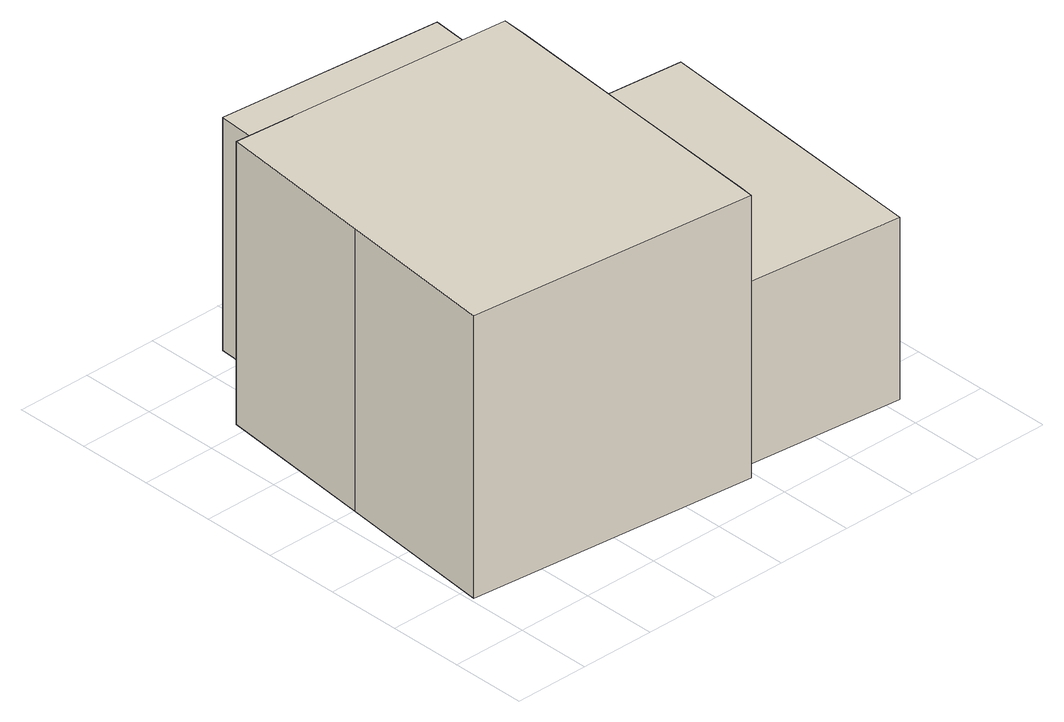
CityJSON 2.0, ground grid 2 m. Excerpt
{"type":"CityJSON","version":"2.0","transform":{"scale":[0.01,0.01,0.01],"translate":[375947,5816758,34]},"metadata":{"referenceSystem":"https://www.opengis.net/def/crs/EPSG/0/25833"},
"CityObjects":{
"building1":{"type":"Building","attributes":{"Gemeindeschluessel":"11000005","function":"31001_1010"},"address":[{"country":"Germany","locality":"Berlin","thoroughfareNumber":"47","thoroughfareName":"Am Berghang"}],"children":["building1-1","building1-2"]},
"building1-1":{"type":"BuildingPart","attributes":{"BezugspunktDach":"2200","measuredHeight":8.85,"storeysAboveGround":1},"parents":["building1"],"geometry":[{"type":"MultiSurface","lod":"1","boundaries":[[[0,1,2,3,4,5,6,7,8]],[[9,10,11,12,13,14,15,16,17]],[[9,17,8,7]],[[10,9,7,6]],[[11,10,6,5]],[[13,12,4,3]],[[14,13,3,2]],[[15,14,2,1]],[[16,15,1,0]],[[17,16,0,8]],[[11,18,19,12]]]}]},
"building1-2":{"type":"BuildingPart","attributes":{"BezugspunktDach":"2200","measuredHeight":6.21,"storeysAboveGround":1},"parents":["building1"],"geometry":[{"type":"Solid","lod":"1","boundaries":[[[[19,20,21,18]],[[22,23,12,11]],[[22,11,18,21]],[[23,22,21,20]],[[12,23,20,19]],[[11,12,19,18]]]]}]},
"building2":{"type":"Building","attributes":{"Gemeindeschluessel":"11000005","BezugspunktDach":"2200","function":"31001_2463","measuredHeight":6.48,"storeysAboveGround":1},"address":[{"country":"Germany","locality":"Berlin","thoroughfareNumber":"45 (1)","thoroughfareName":"Am Berghang"}],"geometry":[{"type":"Solid","lod":"1","boundaries":[[[[24,25,26,27,28,29]],[[30,31,32,33,34,35]],[[30,35,29,28]],[[31,30,28,27]],[[32,31,27,26]],[[33,32,26,25]],[[34,33,25,24]],[[35,34,24,29]]]]}]}
},
"vertices":[
[786,90,818],[790,129,818],[828,530,818],[864,907,818],[869,969,818],[268,1018,818],[106,1031,818],[58,598,818],[10,165,818],[58,598,65],[106,1031,65],[268,1018,65],[869,969,65],[864,907,65],[828,530,65],[790,129,65],[786,90,65],[10,165,65],[268,1018,686],[869,969,686],
[892,1213,686],[287,1265,686],[287,1265,65],[892,1213,65],
[1234,85,556],[1271,476,556],[1308,867,556],[864,907,556],[827,518,556],[790,129,556],[827,518,70],[864,907,70],[1308,867,70],[1271,476,70],[1234,85,70],[790,129,70]
]}
